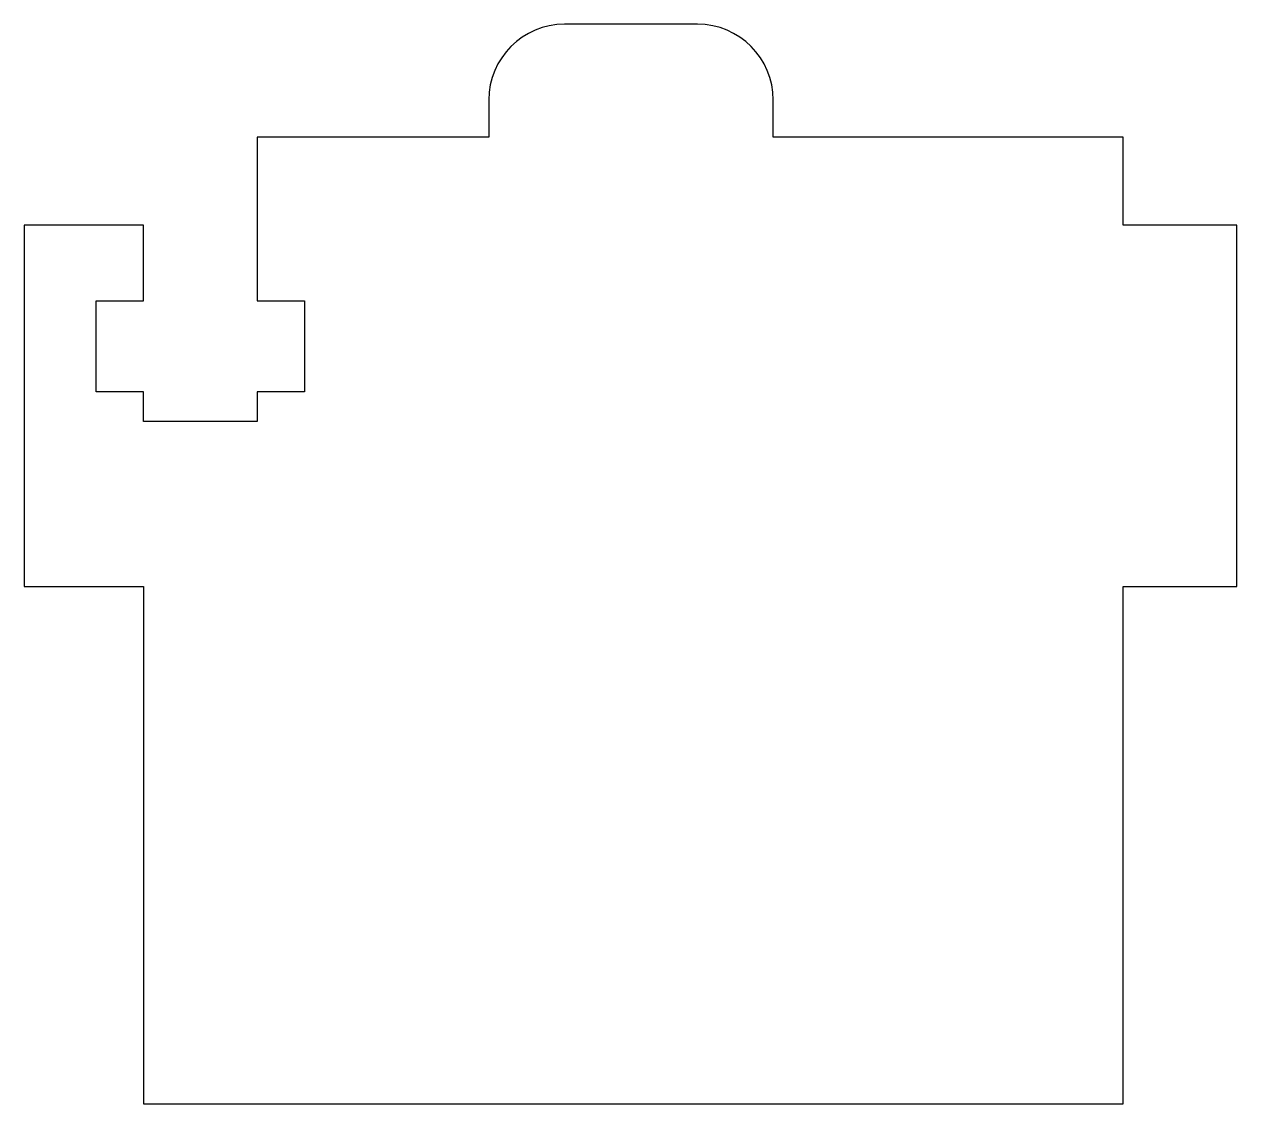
# Model space of a CAD drawing. Extents: x 3.8 to 35.8, y -34.5 to -6.
import ezdxf

# ---------------------------------------------------------------- set-up
doc = ezdxf.new("R2010")
doc.units = 0
doc.layers.add('VISIBLE', color=7, linetype='CONTINUOUS')

msp = doc.modelspace()

# ---------------------------------------------------------------- linework, layer by layer
at = {"layer": 'VISIBLE'}
for p, q in [((21.617, -6.018), (18.108, -6.018)), ((16.108, -8.018), (16.108, -9)), ((23.617, -9), (23.617, -8.018)), ((16.108, -9), (9.999, -9)), ((9.999, -9), (9.999, -13.317)), ((32.849, -9), (23.617, -9)), ((32.849, -11.321), (32.849, -9)), ((6.999, -11.321), (3.849, -11.321)), ((3.849, -11.321), (3.849, -20.851)), ((6.999, -13.317), (6.999, -11.321)), ((35.849, -11.321), (32.849, -11.321)), ((35.849, -20.851), (35.849, -11.321)), ((5.749, -15.717), (5.749, -13.317)), ((5.749, -13.317), (6.999, -13.317)), ((9.999, -13.317), (11.249, -13.317)), ((11.249, -13.317), (11.249, -15.717)), ((6.999, -15.717), (5.749, -15.717)), ((6.999, -16.5), (6.999, -15.717)), ((11.249, -15.717), (9.999, -15.717)), ((9.999, -15.717), (9.999, -16.5)), ((9.999, -16.5), (6.999, -16.5)), ((3.849, -20.851), (6.999, -20.851)), ((6.999, -20.851), (6.999, -34.5)), ((32.849, -34.5), (32.849, -20.851)), ((32.849, -20.851), (35.849, -20.851)), ((6.999, -34.5), (32.849, -34.5))]:
    msp.add_line(p, q, dxfattribs=at)
for centre, start, end in [((18.108, -8.018), 90, 180), ((21.617, -8.018), 0, 90)]:
    msp.add_arc(centre, 2, start, end, dxfattribs=at)

doc.saveas('drawing.dxf')
